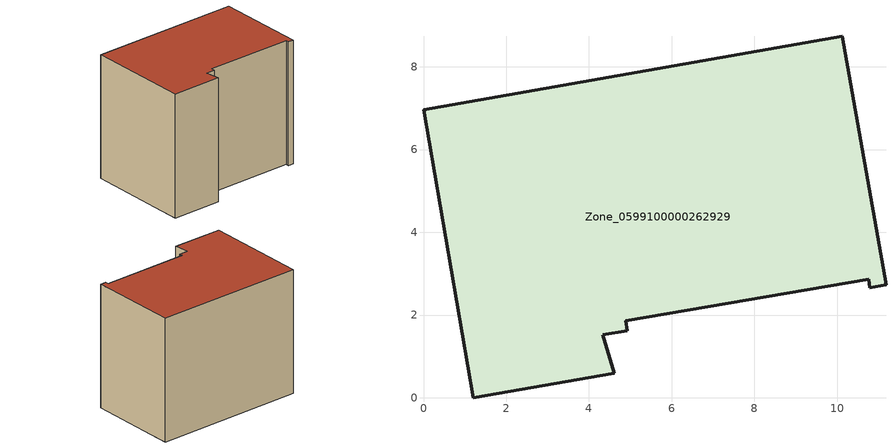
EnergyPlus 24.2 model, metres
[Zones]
Zone_0599100000262929
 floor ground (C_G): 10.78,2.66 10.76,2.87 4.89,1.86 4.93,1.62 4.33,1.52 4.61,0.59 1.2,0 0,6.97 10.12,8.74 11.18,2.73 z0
 wall outside (C_F): 1.2,0 4.61,0.59 4.33,1.52 4.93,1.62 4.89,1.86 10.76,2.87 10.78,2.66 11.18,2.73 10.12,8.74 0,6.97 1.2,0 z0:8.48
 roof outside (C_R): 10.76,2.87 10.78,2.66 11.18,2.73 10.12,8.74 0,6.97 1.2,0 4.61,0.59 4.33,1.52 4.93,1.62 4.89,1.86 z8.48
[BUILDING]
Pand.0599100000262929: North Axis=0; Terrain=City; Loads Convergence Tolerance Value=0.04; Temperature Convergence Tolerance Value=0.4; Solar Distribution=FullExterior; Maximum Number of Warmup Days=25; Minimum Number of Warmup Days=1
[Site:Location]
Rotterdam.The.Hague.AP_ZH_NLD Design_Conditions: Latitude=51.96; Longitude=4.45; Time Zone=1; Elevation=-4.5
[SITE:GROUNDTEMPERATURE:BUILDINGSURFACE]
18, 18, 18, 18, 18, 18, 18, 18, 18, 18, 18, 18
[MATERIAL] Thermal Absorptance=0.9; Solar Absorptance=0.7; Visible Absorptance=0.7
Name | Roughness | Thickness | Conductivity | Density | Specific Heat
G.TC.1992-2005 | MediumSmooth | 0.15 | 0.06 | 540 | 1210
F.TC.1992-2005 | Rough | 0.3 | 0.12 | 1920 | 840
R.TC.1992-2005 | MediumRough | 0.2 | 0.08 | 1500 | 1000
[CONSTRUCTION]
C_G: G.TC.1992-2005
C_F: F.TC.1992-2005
C_R: R.TC.1992-2005
[ZONE]
Zone_0599100000262929: Type=1; Multiplier=1; Ceiling Height=Autocalculate; Volume=Autocalculate; Floor Area=autocalculate; Part of Total Floor Area=Yes
[ZONEINFILTRATION:DESIGNFLOWRATE]
Infil_Zone_0599100000262929: Zone or ZoneList or Space or SpaceList=Zone_0599100000262929; Schedule=AlwaysOn; Design Flow Rate Calculation Method=Flow/Area; Flow Rate per Floor Area=0.0015; Constant Term Coefficient=1; Temperature Term Coefficient=0; Velocity Term Coefficient=0; Velocity Squared Term Coefficient=0
[HVACTEMPLATE:ZONE:IDEALLOADSAIRSYSTEM]
Zone_0599100000262929: Maximum Heating Supply Air Temperature=50; Minimum Cooling Supply Air Temperature=13; Maximum Heating Supply Air Humidity Ratio=0.0156; Minimum Cooling Supply Air Humidity Ratio=0.0077; Heating Limit=NoLimit; Cooling Limit=NoLimit; Dehumidification Control Type=ConstantSensibleHeatRatio; Cooling Sensible Heat Ratio=0.7; Dehumidification Setpoint=60; Humidification Control Type=None; Humidification Setpoint=30; Outdoor Air Method=None; Outdoor Air Flow Rate per Person=0.00944; Outdoor Air Flow Rate per Zone Floor Area=0; Outdoor Air Flow Rate per Zone=0; Demand Controlled Ventilation Type=None; Outdoor Air Economizer Type=NoEconomizer; Heat Recovery Type=None; Sensible Heat Recovery Effectiveness=0.7; Latent Heat Recovery Effectiveness=0.65
[ZONECONTROL:THERMOSTAT]
ThermostatControl_Zone_0599100000262929: Zone or ZoneList=Zone_0599100000262929; Control Type Schedule=DualSetpointControlType; Control 1=Thermostat_Zone_0599100000262929; Temperature Difference Between Cutout And Setpoint=0
[THERMOSTATSETPOINT:DUALSETPOINT]
Thermostat_Zone_0599100000262929: Heating Setpoint Temperature Schedule=HeatingSetpoint_Zone_0599100000262929; Cooling Setpoint Temperature Schedule=CoolingSetpoint_Zone_0599100000262929
[SCHEDULE:COMPACT]
HeatingSetpoint_Zone_0599100000262929: Through: 12/31, For: AllDays, Until: 24:00, 21
CoolingSetpoint_Zone_0599100000262929: Through: 12/31, For: AllDays, Until: 24:00, 24
DualSetpointControlType: Through: 12/31, For: AllDays, Until: 24:00, 4
AlwaysOn: Through: 12/31, For: AllDays, Until: 24:00, 1
